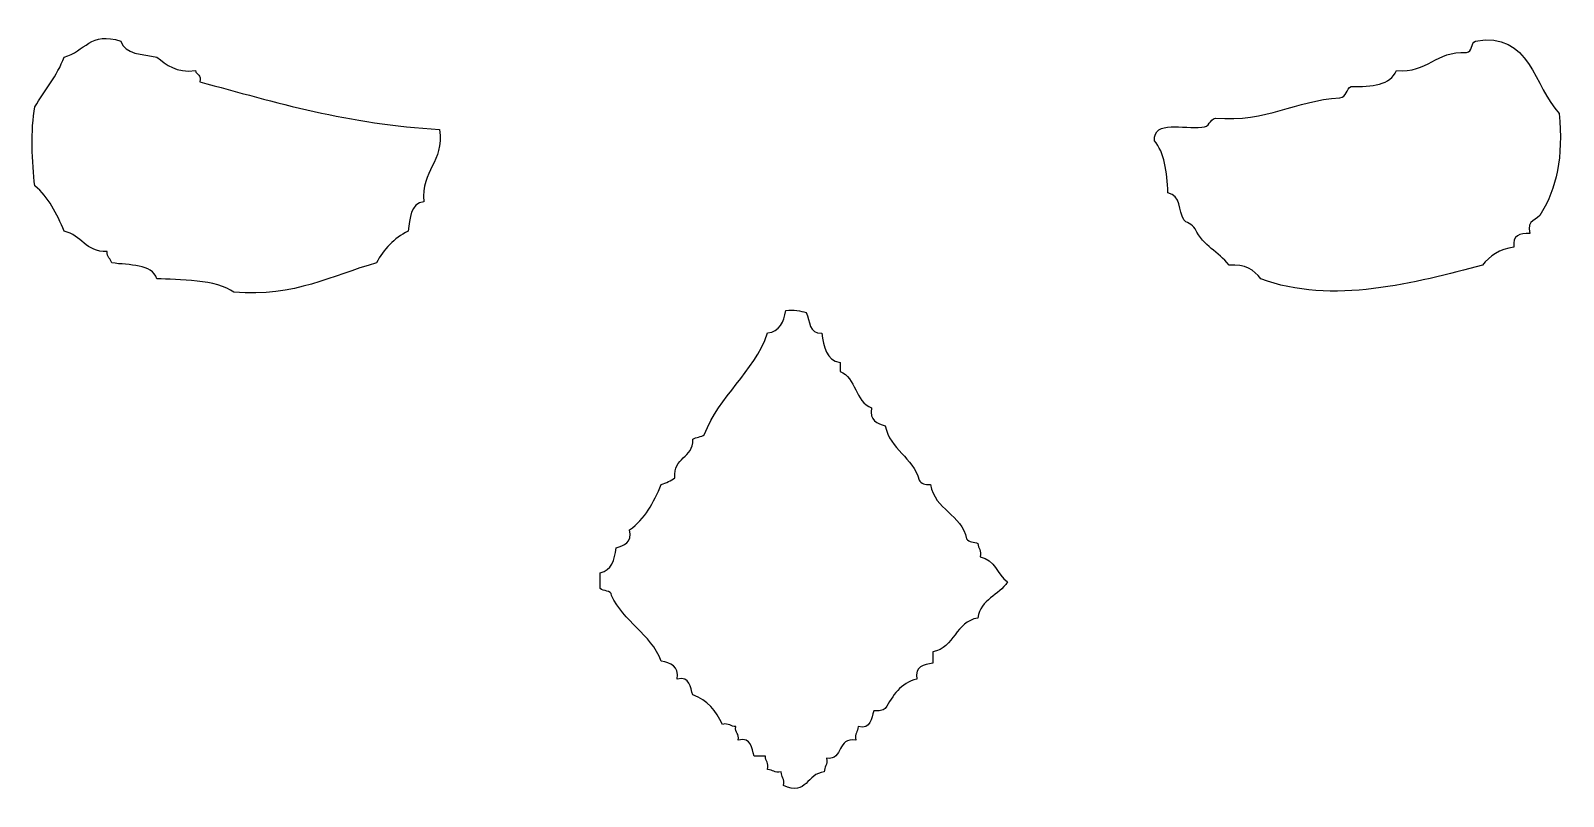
# Model space of a CAD drawing. Header units: centimetres. Extents: x -6.5 to 6.5, y -6.7 to 6.7.
# Drawn here: x -3.075 to -0.503, y 3.679 to 4.964 of the extents above; entities that cross this region are included whole.
import ezdxf

# ---------------------------------------------------------------- set-up
doc = ezdxf.new("R2010")
doc.units = ezdxf.units.CM
doc.header["$MEASUREMENT"] = 0
doc.layers.add('Layer 1', color=7, linetype='Continuous')

msp = doc.modelspace()

# ---------------------------------------------------------------- linework, layer by layer
at = {"layer": 'Layer 1'}
for points, knots in [([(-2.79057, 4.87775), (-2.78732, 4.88987), (-2.79655, 4.8895), (-2.79816, 4.89672), (-2.79816, 4.89672), (-2.83123, 4.89272), (-2.84671, 4.90635), (-2.86269, 4.9195), (-2.86269, 4.9195), (-2.88679, 4.92447), (-2.91682, 4.92355), (-2.92341, 4.94606), (-2.92341, 4.94606), (-2.97342, 4.96321), (-2.98418, 4.92847), (-3.01829, 4.9195), (-3.01829, 4.9195), (-3.03033, 4.88725), (-3.05091, 4.86357), (-3.06763, 4.836), (-3.06763, 4.836), (-3.07459, 4.79771), (-3.07226, 4.74189), (-3.06763, 4.70315), (-3.06763, 4.70315), (-3.04427, 4.68479), (-3.03072, 4.65656), (-3.01829, 4.62724), (-3.01829, 4.62724), (-2.98934, 4.62076), (-2.98254, 4.59213), (-2.94616, 4.59308), (-2.94616, 4.59308), (-2.94674, 4.58363), (-2.94018, 4.58133), (-2.93857, 4.57411), (-2.93857, 4.57411), (-2.90872, 4.5698), (-2.87142, 4.57295), (-2.86266, 4.54755), (-2.86266, 4.54755), (-2.82818, 4.54562), (-2.76077, 4.54639), (-2.73362, 4.52477), (-2.73362, 4.52477), (-2.62982, 4.51712), (-2.56929, 4.55274), (-2.49449, 4.57411), (-2.49449, 4.57411), (-2.48203, 4.59708), (-2.46472, 4.6152), (-2.44136, 4.62724), (-2.44136, 4.62724), (-2.43792, 4.64912), (-2.43742, 4.67389), (-2.4148, 4.67658), (-2.4148, 4.67658), (-2.41951, 4.73063), (-2.38096, 4.74143), (-2.38824, 4.79805), (-2.38824, 4.79805), (-2.54073, 4.80624), (-2.66397, 4.84367), (-2.79057, 4.87775)], [0, 0, 0, 0, 0.0588235, 0.0588235, 0.0588235, 0.0588235, 0.1176471, 0.1176471, 0.1176471, 0.1176471, 0.1764706, 0.1764706, 0.1764706, 0.1764706, 0.2352941, 0.2352941, 0.2352941, 0.2352941, 0.2941176, 0.2941176, 0.2941176, 0.2941176, 0.3529412, 0.3529412, 0.3529412, 0.3529412, 0.4117647, 0.4117647, 0.4117647, 0.4117647, 0.4705882, 0.4705882, 0.4705882, 0.4705882, 0.5294118, 0.5294118, 0.5294118, 0.5294118, 0.5882353, 0.5882353, 0.5882353, 0.5882353, 0.6470588, 0.6470588, 0.6470588, 0.6470588, 0.7058824, 0.7058824, 0.7058824, 0.7058824, 0.7647059, 0.7647059, 0.7647059, 0.7647059, 0.8235294, 0.8235294, 0.8235294, 0.8235294, 0.8823529, 0.8823529, 0.8823529, 0.8823529, 1, 1, 1, 1]), ([(-1.16611, 4.69178), (-1.14351, 4.6867), (-1.14891, 4.66178), (-1.13955, 4.64622), (-1.13955, 4.64622), (-1.13656, 4.64125), (-1.12505, 4.64003), (-1.12058, 4.63103), (-1.12058, 4.63103), (-1.106, 4.60177), (-1.08171, 4.59349), (-1.06364, 4.57031), (-1.06364, 4.57031), (-1.03628, 4.57237), (-1.02147, 4.5619), (-1.01051, 4.54756), (-1.01051, 4.54756), (-0.89174, 4.50221), (-0.74828, 4.54124), (-0.63856, 4.57031), (-0.63856, 4.57031), (-0.62581, 4.58539), (-0.61001, 4.59743), (-0.58543, 4.60068), (-0.58543, 4.60068), (-0.58853, 4.62021), (-0.57575, 4.62388), (-0.55887, 4.62343), (-0.55887, 4.62343), (-0.56588, 4.64817), (-0.54445, 4.64441), (-0.5399, 4.65759), (-0.5399, 4.65759), (-0.51429, 4.69778), (-0.50262, 4.75189), (-0.50953, 4.8246), (-0.50953, 4.8246), (-0.55149, 4.86855), (-0.55864, 4.96372), (-0.64997, 4.94604), (-0.64997, 4.94604), (-0.65836, 4.94302), (-0.65492, 4.92821), (-0.66516, 4.92707), (-0.66516, 4.92707), (-0.71757, 4.93017), (-0.72906, 4.89228), (-0.78282, 4.89672), (-0.78282, 4.89672), (-0.79258, 4.87233), (-0.8237, 4.86928), (-0.85873, 4.87016), (-0.85873, 4.87016), (-0.86685, 4.86561), (-0.86614, 4.85227), (-0.8777, 4.85119), (-0.8777, 4.85119), (-0.9539, 4.84643), (-0.99846, 4.81002), (-1.08646, 4.81703), (-1.08646, 4.81703), (-1.09675, 4.81468), (-1.09591, 4.80115), (-1.10924, 4.80184), (-1.10924, 4.80184), (-1.13961, 4.79808), (-1.19033, 4.81462), (-1.18893, 4.77909), (-1.18893, 4.77909), (-1.17175, 4.75951), (-1.16773, 4.72686), (-1.16611, 4.69178)], [0, 0, 0, 0, 0.0526316, 0.0526316, 0.0526316, 0.0526316, 0.1052632, 0.1052632, 0.1052632, 0.1052632, 0.1578947, 0.1578947, 0.1578947, 0.1578947, 0.2105263, 0.2105263, 0.2105263, 0.2105263, 0.2631579, 0.2631579, 0.2631579, 0.2631579, 0.3157895, 0.3157895, 0.3157895, 0.3157895, 0.3684211, 0.3684211, 0.3684211, 0.3684211, 0.4210526, 0.4210526, 0.4210526, 0.4210526, 0.4736842, 0.4736842, 0.4736842, 0.4736842, 0.5263158, 0.5263158, 0.5263158, 0.5263158, 0.5789474, 0.5789474, 0.5789474, 0.5789474, 0.6315789, 0.6315789, 0.6315789, 0.6315789, 0.6842105, 0.6842105, 0.6842105, 0.6842105, 0.7368421, 0.7368421, 0.7368421, 0.7368421, 0.7894737, 0.7894737, 0.7894737, 0.7894737, 0.8421053, 0.8421053, 0.8421053, 0.8421053, 0.8947368, 0.8947368, 0.8947368, 0.8947368, 1, 1, 1, 1]), ([(-1.83791, 4.45646), (-1.86199, 4.38817), (-1.91861, 4.35245), (-1.94419, 4.28564), (-1.94419, 4.28564), (-1.94916, 4.28178), (-1.95819, 4.28191), (-1.96316, 4.27805), (-1.96316, 4.27805), (-1.96239, 4.24564), (-1.997, 4.24863), (-1.99351, 4.21352), (-1.99351, 4.21352), (-1.99941, 4.20804), (-2.0083, 4.20556), (-2.01629, 4.20214), (-2.01629, 4.20214), (-2.02907, 4.17192), (-2.04394, 4.14377), (-2.06942, 4.12623), (-2.06942, 4.12623), (-2.06484, 4.10395), (-2.07892, 4.10033), (-2.0922, 4.09588), (-2.0922, 4.09588), (-2.09426, 4.07519), (-2.10027, 4.05839), (-2.11876, 4.05413), (-2.11876, 4.05413), (-2.11876, 4.04529), (-2.11876, 4.03643), (-2.11876, 4.02757), (-2.11876, 4.02757), (-2.11392, 4.02228), (-2.10016, 4.02593), (-2.09979, 4.01617), (-2.09979, 4.01617), (-2.07966, 3.9718), (-2.03454, 3.95238), (-2.01629, 3.9061), (-2.01629, 3.9061), (-2.00121, 3.90221), (-1.98602, 3.8984), (-1.98973, 3.87575), (-1.98973, 3.87575), (-1.96711, 3.88067), (-1.96854, 3.86152), (-1.96317, 3.84919), (-1.96317, 3.84919), (-1.93896, 3.84049), (-1.9243, 3.82226), (-1.91383, 3.79985), (-1.91383, 3.79985), (-1.90224, 3.8026), (-1.89999, 3.79599), (-1.89105, 3.79607), (-1.89105, 3.79607), (-1.8938, 3.78445), (-1.88449, 3.7849), (-1.88724, 3.77329), (-1.88724, 3.77329), (-1.86393, 3.77887), (-1.86539, 3.75972), (-1.86068, 3.74673), (-1.86068, 3.74673), (-1.85436, 3.74673), (-1.84801, 3.74673), (-1.84171, 3.74673), (-1.84171, 3.74673), (-1.84179, 3.73779), (-1.83517, 3.73554), (-1.8379, 3.72395), (-1.8379, 3.72395), (-1.82896, 3.72403), (-1.82673, 3.71741), (-1.81512, 3.72014), (-1.81512, 3.72014), (-1.8152, 3.7112), (-1.80858, 3.70897), (-1.81131, 3.69736), (-1.81131, 3.69736), (-1.77138, 3.67905), (-1.77255, 3.71744), (-1.74299, 3.72014), (-1.74299, 3.72014), (-1.74307, 3.72908), (-1.73645, 3.73131), (-1.73918, 3.74292), (-1.73918, 3.74292), (-1.70928, 3.73959), (-1.72246, 3.7793), (-1.68984, 3.77327), (-1.68984, 3.77327), (-1.69259, 3.78486), (-1.68598, 3.78711), (-1.68603, 3.79605), (-1.68603, 3.79605), (-1.66341, 3.79113), (-1.66484, 3.81028), (-1.65947, 3.82261), (-1.65947, 3.82261), (-1.65066, 3.82142), (-1.64489, 3.82322), (-1.6405, 3.82642), (-1.6405, 3.82642), (-1.62756, 3.84764), (-1.61529, 3.86952), (-1.58737, 3.87576), (-1.58737, 3.87576), (-1.59163, 3.89775), (-1.57581, 3.89963), (-1.56081, 3.90232), (-1.56081, 3.90232), (-1.56081, 3.90864), (-1.56081, 3.91497), (-1.56081, 3.92129), (-1.56081, 3.92129), (-1.52382, 3.92857), (-1.5229, 3.97193), (-1.4849, 3.9782), (-1.4849, 3.9782), (-1.48085, 4.01085), (-1.44889, 4.01559), (-1.43556, 4.03892), (-1.43556, 4.03892), (-1.45255, 4.05104), (-1.45622, 4.07644), (-1.48112, 4.08067), (-1.48112, 4.08067), (-1.47837, 4.09226), (-1.48498, 4.09448), (-1.48493, 4.10345), (-1.48493, 4.10345), (-1.49168, 4.10554), (-1.5007, 4.10538), (-1.5039, 4.11104), (-1.5039, 4.11104), (-1.51271, 4.15284), (-1.557, 4.15914), (-1.56462, 4.20214), (-1.56462, 4.20214), (-1.57404, 4.20158), (-1.58036, 4.2041), (-1.58359, 4.20973), (-1.58359, 4.20973), (-1.59404, 4.24862), (-1.6323, 4.25971), (-1.64053, 4.3008), (-1.64053, 4.3008), (-1.65379, 4.30525), (-1.66786, 4.3089), (-1.66331, 4.33117), (-1.66331, 4.33117), (-1.69183, 4.34062), (-1.68855, 4.38186), (-1.71644, 4.39189), (-1.71644, 4.39189), (-1.71644, 4.39694), (-1.71644, 4.40202), (-1.71644, 4.40708), (-1.71644, 4.40708), (-1.73964, 4.41044), (-1.74372, 4.43296), (-1.74679, 4.45642), (-1.74679, 4.45642), (-1.76931, 4.45414), (-1.76655, 4.47714), (-1.77335, 4.49058), (-1.77335, 4.49058), (-1.78282, 4.49378), (-1.7937, 4.49555), (-1.80753, 4.49439), (-1.80753, 4.49439), (-1.81061, 4.47471), (-1.81752, 4.45884), (-1.83791, 4.45646)], [0, 0, 0, 0, 0.0222222, 0.0222222, 0.0222222, 0.0222222, 0.0444444, 0.0444444, 0.0444444, 0.0444444, 0.0666667, 0.0666667, 0.0666667, 0.0666667, 0.0888889, 0.0888889, 0.0888889, 0.0888889, 0.1111111, 0.1111111, 0.1111111, 0.1111111, 0.1333333, 0.1333333, 0.1333333, 0.1333333, 0.1555556, 0.1555556, 0.1555556, 0.1555556, 0.1777778, 0.1777778, 0.1777778, 0.1777778, 0.2, 0.2, 0.2, 0.2, 0.2222222, 0.2222222, 0.2222222, 0.2222222, 0.2444444, 0.2444444, 0.2444444, 0.2444444, 0.2666667, 0.2666667, 0.2666667, 0.2666667, 0.2888889, 0.2888889, 0.2888889, 0.2888889, 0.3111111, 0.3111111, 0.3111111, 0.3111111, 0.3333333, 0.3333333, 0.3333333, 0.3333333, 0.3555556, 0.3555556, 0.3555556, 0.3555556, 0.3777778, 0.3777778, 0.3777778, 0.3777778, 0.4, 0.4, 0.4, 0.4, 0.4222222, 0.4222222, 0.4222222, 0.4222222, 0.4444444, 0.4444444, 0.4444444, 0.4444444, 0.4666667, 0.4666667, 0.4666667, 0.4666667, 0.4888889, 0.4888889, 0.4888889, 0.4888889, 0.5111111, 0.5111111, 0.5111111, 0.5111111, 0.5333333, 0.5333333, 0.5333333, 0.5333333, 0.5555556, 0.5555556, 0.5555556, 0.5555556, 0.5777778, 0.5777778, 0.5777778, 0.5777778, 0.6, 0.6, 0.6, 0.6, 0.6222222, 0.6222222, 0.6222222, 0.6222222, 0.6444444, 0.6444444, 0.6444444, 0.6444444, 0.6666667, 0.6666667, 0.6666667, 0.6666667, 0.6888889, 0.6888889, 0.6888889, 0.6888889, 0.7111111, 0.7111111, 0.7111111, 0.7111111, 0.7333333, 0.7333333, 0.7333333, 0.7333333, 0.7555556, 0.7555556, 0.7555556, 0.7555556, 0.7777778, 0.7777778, 0.7777778, 0.7777778, 0.8, 0.8, 0.8, 0.8, 0.8222222, 0.8222222, 0.8222222, 0.8222222, 0.8444444, 0.8444444, 0.8444444, 0.8444444, 0.8666667, 0.8666667, 0.8666667, 0.8666667, 0.8888889, 0.8888889, 0.8888889, 0.8888889, 0.9111111, 0.9111111, 0.9111111, 0.9111111, 0.9333333, 0.9333333, 0.9333333, 0.9333333, 0.9555556, 0.9555556, 0.9555556, 0.9555556, 1, 1, 1, 1])]:
    msp.add_open_spline(points, degree=3, knots=knots, dxfattribs=at)

doc.saveas('drawing.dxf')
